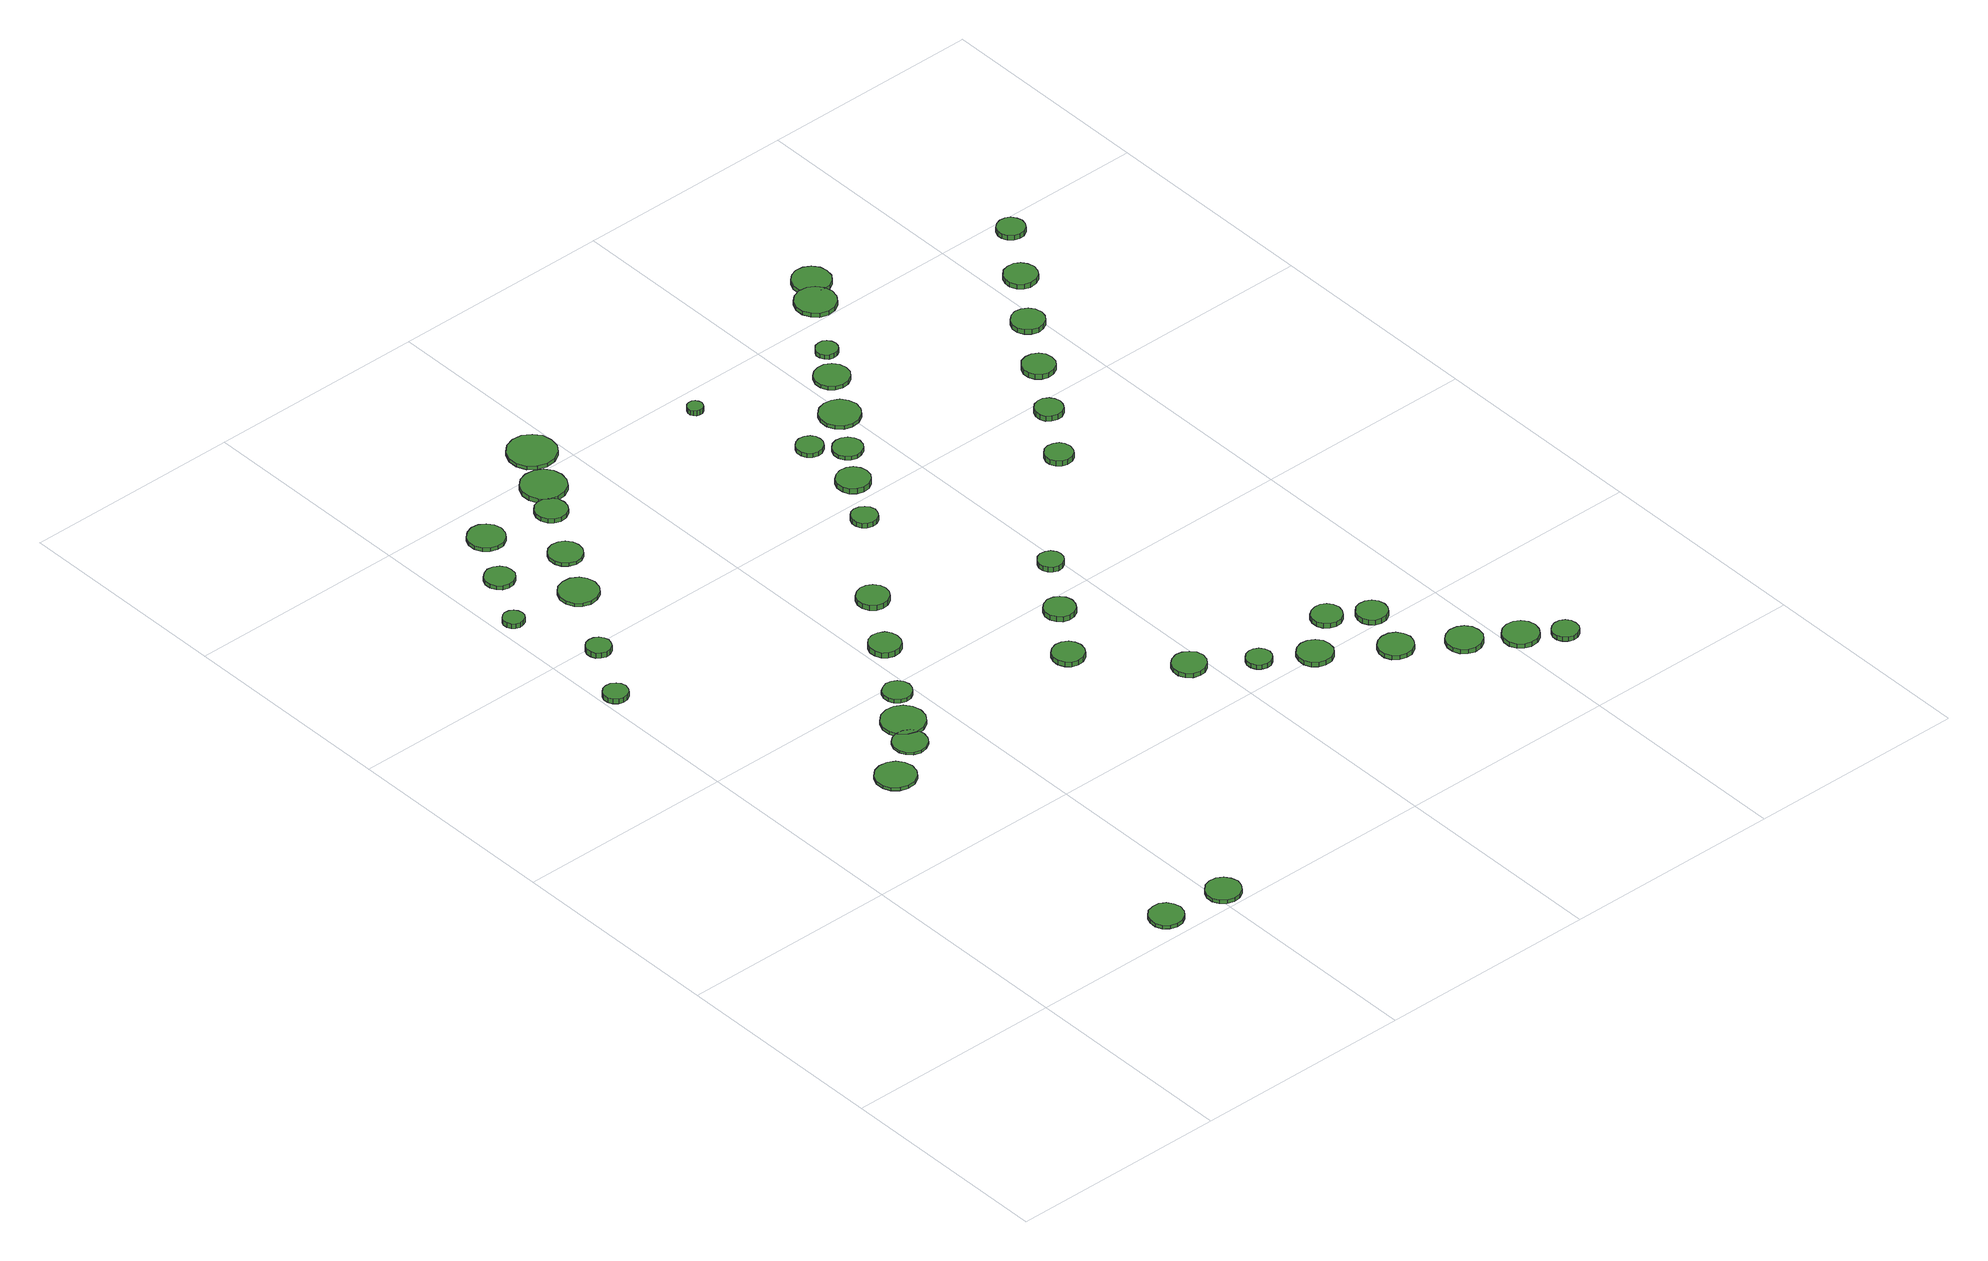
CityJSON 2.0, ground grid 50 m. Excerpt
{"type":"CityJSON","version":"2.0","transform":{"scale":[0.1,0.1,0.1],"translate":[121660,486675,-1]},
"CityObjects":{
"tree1":{"type":"SolitaryVegetationObject","attributes":{"function":"something"},"geometry":[{"type":"MultiSurface","lod":"1","boundaries":[[[0,1,2,3,4,5,6,7,8,9,10,11,12,13,14]],[[15,16,17,18,19,20,21,22,23,24,25,26,27,28,29]],[[0,29,28,1]],[[1,28,27,2]],[[2,27,26,3]],[[3,26,25,4]],[[4,25,24,5]],[[5,24,23,6]],[[6,23,22,7]],[[7,22,21,8]],[[8,21,20,9]],[[9,20,19,10]],[[10,19,18,11]],[[11,18,17,12]],[[12,17,16,13]],[[13,16,15,14]],[[14,15,29,0]]]}]},
"tree2":{"type":"SolitaryVegetationObject","attributes":{"function":"something"},"geometry":[{"type":"MultiSurface","lod":"1","boundaries":[[[30,31,32,33,34,35,36,37,38,39,40,41,42,43,44]],[[45,46,47,48,49,50,51,52,53,54,55,56,57,58,59]],[[30,59,58,31]],[[31,58,57,32]],[[32,57,56,33]],[[33,56,55,34]],[[34,55,54,35]],[[35,54,53,36]],[[36,53,52,37]],[[37,52,51,38]],[[38,51,50,39]],[[39,50,49,40]],[[40,49,48,41]],[[41,48,47,42]],[[42,47,46,43]],[[43,46,45,44]],[[44,45,59,30]]]}]},
"tree3":{"type":"SolitaryVegetationObject","attributes":{"function":"something"},"geometry":[{"type":"MultiSurface","lod":"1","boundaries":[[[60,61,62,63,64,65,66,67,68,69,70,71,72,73,74]],[[75,76,77,78,79,80,81,82,83,84,85,86,87,88,89]],[[60,89,88,61]],[[61,88,87,62]],[[62,87,86,63]],[[63,86,85,64]],[[64,85,84,65]],[[65,84,83,66]],[[66,83,82,67]],[[67,82,81,68]],[[68,81,80,69]],[[69,80,79,70]],[[70,79,78,71]],[[71,78,77,72]],[[72,77,76,73]],[[73,76,75,74]],[[74,75,89,60]]]}]},
"tree4":{"type":"SolitaryVegetationObject","attributes":{"function":"something"},"geometry":[{"type":"MultiSurface","lod":"1","boundaries":[[[90,91,92,93,94,95,96,97,98,99,100,101,102,103,104]],[[105,106,107,108,109,110,111,112,113,114,115,116,117,118,119]],[[90,119,118,91]],[[91,118,117,92]],[[92,117,116,93]],[[93,116,115,94]],[[94,115,114,95]],[[95,114,113,96]],[[96,113,112,97]],[[97,112,111,98]],[[98,111,110,99]],[[99,110,109,100]],[[100,109,108,101]],[[101,108,107,102]],[[102,107,106,103]],[[103,106,105,104]],[[104,105,119,90]]]}]},
"tree5":{"type":"SolitaryVegetationObject","attributes":{"function":"something"},"geometry":[{"type":"MultiSurface","lod":"1","boundaries":[[[120,121,122,123,124,125,126,127,128,129,130,131,132,133,134]],[[135,136,137,138,139,140,141,142,143,144,145,146,147,148,149]],[[120,149,148,121]],[[121,148,147,122]],[[122,147,146,123]],[[123,146,145,124]],[[124,145,144,125]],[[125,144,143,126]],[[126,143,142,127]],[[127,142,141,128]],[[128,141,140,129]],[[129,140,139,130]],[[130,139,138,131]],[[131,138,137,132]],[[132,137,136,133]],[[133,136,135,134]],[[134,135,149,120]]]}]},
"tree6":{"type":"SolitaryVegetationObject","attributes":{"function":"something"},"geometry":[{"type":"MultiSurface","lod":"1","boundaries":[[[150,151,152,153,154,155,156,157,158,159,160,161,162,163,164]],[[165,166,167,168,169,170,171,172,173,174,175,176,177,178,179]],[[150,179,178,151]],[[151,178,177,152]],[[152,177,176,153]],[[153,176,175,154]],[[154,175,174,155]],[[155,174,173,156]],[[156,173,172,157]],[[157,172,171,158]],[[158,171,170,159]],[[159,170,169,160]],[[160,169,168,161]],[[161,168,167,162]],[[162,167,166,163]],[[163,166,165,164]],[[164,165,179,150]]]}]},
"tree7":{"type":"SolitaryVegetationObject","attributes":{"function":"something"},"geometry":[{"type":"MultiSurface","lod":"1","boundaries":[[[180,181,182,183,184,185,186,187,188,189,190,191,192,193,194]],[[195,196,197,198,199,200,201,202,203,204,205,206,207,208,209]],[[180,209,208,181]],[[181,208,207,182]],[[182,207,206,183]],[[183,206,205,184]],[[184,205,204,185]],[[185,204,203,186]],[[186,203,202,187]],[[187,202,201,188]],[[188,201,200,189]],[[189,200,199,190]],[[190,199,198,191]],[[191,198,197,192]],[[192,197,196,193]],[[193,196,195,194]],[[194,195,209,180]]]}]},
"tree8":{"type":"SolitaryVegetationObject","attributes":{"function":"something"},"geometry":[{"type":"MultiSurface","lod":"1","boundaries":[[[210,211,212,213,214,215,216,217,218,219,220,221,222,223,224]],[[225,226,227,228,229,230,231,232,233,234,235,236,237,238,239]],[[210,239,238,211]],[[211,238,237,212]],[[212,237,236,213]],[[213,236,235,214]],[[214,235,234,215]],[[215,234,233,216]],[[216,233,232,217]],[[217,232,231,218]],[[218,231,230,219]],[[219,230,229,220]],[[220,229,228,221]],[[221,228,227,222]],[[222,227,226,223]],[[223,226,225,224]],[[224,225,239,210]]]}]},
"tree9":{"type":"SolitaryVegetationObject","attributes":{"function":"something"},"geometry":[{"type":"MultiSurface","lod":"1","boundaries":[[[240,241,242,243,244,245,246,247,248,249,250,251,252,253,254]],[[255,256,257,258,259,260,261,262,263,264,265,266,267,268,269]],[[240,269,268,241]],[[241,268,267,242]],[[242,267,266,243]],[[243,266,265,244]],[[244,265,264,245]],[[245,264,263,246]],[[246,263,262,247]],[[247,262,261,248]],[[248,261,260,249]],[[249,260,259,250]],[[250,259,258,251]],[[251,258,257,252]],[[252,257,256,253]],[[253,256,255,254]],[[254,255,269,240]]]}]},
"tree10":{"type":"SolitaryVegetationObject","attributes":{"function":"something"},"geometry":[{"type":"MultiSurface","lod":"1","boundaries":[[[270,271,272,273,274,275,276,277,278,279,280,281,282,283,284]],[[285,286,287,288,289,290,291,292,293,294,295,296,297,298,299]],[[270,299,298,271]],[[271,298,297,272]],[[272,297,296,273]],[[273,296,295,274]],[[274,295,294,275]],[[275,294,293,276]],[[276,293,292,277]],[[277,292,291,278]],[[278,291,290,279]],[[279,290,289,280]],[[280,289,288,281]],[[281,288,287,282]],[[282,287,286,283]],[[283,286,285,284]],[[284,285,299,270]]]}]},
"tree11":{"type":"SolitaryVegetationObject","attributes":{"function":"something"},"geometry":[{"type":"MultiSurface","lod":"1","boundaries":[[[300,301,302,303,304,305,306,307,308,309,310,311,312,313,314]],[[315,316,317,318,319,320,321,322,323,324,325,326,327,328,329]],[[300,329,328,301]],[[301,328,327,302]],[[302,327,326,303]],[[303,326,325,304]],[[304,325,324,305]],[[305,324,323,306]],[[306,323,322,307]],[[307,322,321,308]],[[308,321,320,309]],[[309,320,319,310]],[[310,319,318,311]],[[311,318,317,312]],[[312,317,316,313]],[[313,316,315,314]],[[314,315,329,300]]]}]},
"tree12":{"type":"SolitaryVegetationObject","attributes":{"function":"something"},"geometry":[{"type":"MultiSurface","lod":"1","boundaries":[[[330,331,332,333,334,335,336,337,338,339,340,341,342,343,344]],[[345,346,347,348,349,350,351,352,353,354,355,356,357,358,359]],[[330,359,358,331]],[[331,358,357,332]],[[332,357,356,333]],[[333,356,355,334]],[[334,355,354,335]],[[335,354,353,336]],[[336,353,352,337]],[[337,352,351,338]],[[338,351,350,339]],[[339,350,349,340]],[[340,349,348,341]],[[341,348,347,342]],[[342,347,346,343]],[[343,346,345,344]],[[344,345,359,330]]]}]},
"tree13":{"type":"SolitaryVegetationObject","attributes":{"function":"something"},"geometry":[{"type":"MultiSurface","lod":"1","boundaries":[[[360,361,362,363,364,365,366,367,368,369,370,371,372,373,374]],[[375,376,377,378,379,380,381,382,383,384,385,386,387,388,389]],[[360,389,388,361]],[[361,388,387,362]],[[362,387,386,363]],[[363,386,385,364]],[[364,385,384,365]],[[365,384,383,366]],[[366,383,382,367]],[[367,382,381,368]],[[368,381,380,369]],[[369,380,379,370]],[[370,379,378,371]],[[371,378,377,372]],[[372,377,376,373]],[[373,376,375,374]],[[374,375,389,360]]]}]},
"tree14":{"type":"SolitaryVegetationObject","attributes":{"function":"something"},"geometry":[{"type":"MultiSurface","lod":"1","boundaries":[[[390,391,392,393,394,395,396,397,398,399,400,401,402,403,404]],[[405,406,407,408,409,410,411,412,413,414,415,416,417,418,419]],[[390,419,418,391]],[[391,418,417,392]],[[392,417,416,393]],[[393,416,415,394]],[[394,415,414,395]],[[395,414,413,396]],[[396,413,412,397]],[[397,412,411,398]],[[398,411,410,399]],[[399,410,409,400]],[[400,409,408,401]],[[401,408,407,402]],[[402,407,406,403]],[[403,406,405,404]],[[404,405,419,390]]]}]},
"tree15":{"type":"SolitaryVegetationObject","attributes":{"function":"something"},"geometry":[{"type":"MultiSurface","lod":"1","boundaries":[[[420,421,422,423,424,425,426,427,428,429,430,431,432,433,434]],[[435,436,437,438,439,440,441,442,443,444,445,446,447,448,449]],[[420,449,448,421]],[[421,448,447,422]],[[422,447,446,423]],[[423,446,445,424]],[[424,445,444,425]],[[425,444,443,426]],[[426,443,442,427]],[[427,442,441,428]],[[428,441,440,429]],[[429,440,439,430]],[[430,439,438,431]],[[431,438,437,432]],[[432,437,436,433]],[[433,436,435,434]],[[434,435,449,420]]]}]},
"tree16":{"type":"SolitaryVegetationObject","attributes":{"function":"something"},"geometry":[{"type":"MultiSurface","lod":"1","boundaries":[[[450,451,452,453,454,455,456,457,458,459,460,461,462,463,464]],[[465,466,467,468,469,470,471,472,473,474,475,476,477,478,479]],[[450,479,478,451]],[[451,478,477,452]],[[452,477,476,453]],[[453,476,475,454]],[[454,475,474,455]],[[455,474,473,456]],[[456,473,472,457]],[[457,472,471,458]],[[458,471,470,459]],[[459,470,469,460]],[[460,469,468,461]],[[461,468,467,462]],[[462,467,466,463]],[[463,466,465,464]],[[464,465,479,450]]]}]},
"tree17":{"type":"SolitaryVegetationObject","attributes":{"function":"something"},"geometry":[{"type":"MultiSurface","lod":"1","boundaries":[[[480,481,482,483,484,485,486,487,488,489,490,491,492,493,494]],[[495,496,497,498,499,500,501,502,503,504,505,506,507,508,509]],[[480,509,508,481]],[[481,508,507,482]],[[482,507,506,483]],[[483,506,505,484]],[[484,505,504,485]],[[485,504,503,486]],[[486,503,502,487]],[[487,502,501,488]],[[488,501,500,489]],[[489,500,499,490]],[[490,499,498,491]],[[491,498,497,492]],[[492,497,496,493]],[[493,496,495,494]],[[494,495,509,480]]]}]},
"tree18":{"type":"SolitaryVegetationObject","attributes":{"function":"something"},"geometry":[{"type":"MultiSurface","lod":"1","boundaries":[[[510,511,512,513,514,515,516,517,518,519,520,521,522,523,524]],[[525,526,527,528,529,530,531,532,533,534,535,536,537,538,539]],[[510,539,538,511]],[[511,538,537,512]],[[512,537,536,513]],[[513,536,535,514]],[[514,535,534,515]],[[515,534,533,516]],[[516,533,532,517]],[[517,532,531,518]],[[518,531,530,519]],[[519,530,529,520]],[[520,529,528,521]],[[521,528,527,522]],[[522,527,526,523]],[[523,526,525,524]],[[524,525,539,510]]]}]},
"tree19":{"type":"SolitaryVegetationObject","attributes":{"function":"something"},"geometry":[{"type":"MultiSurface","lod":"1","boundaries":[[[540,541,542,543,544,545,546,547,548,549,550,551,552,553,554]],[[555,556,557,558,559,560,561,562,563,564,565,566,567,568,569]],[[540,569,568,541]],[[541,568,567,542]],[[542,567,566,543]],[[543,566,565,544]],[[544,565,564,545]],[[545,564,563,546]],[[546,563,562,547]],[[547,562,561,548]],[[548,561,560,549]],[[549,560,559,550]],[[550,559,558,551]],[[551,558,557,552]],[[552,557,556,553]],[[553,556,555,554]],[[554,555,569,540]]]}]},
"tree20":{"type":"SolitaryVegetationObject","attributes":{"function":"something"},"geometry":[{"type":"MultiSurface","lod":"1","boundaries":[[[570,571,572,573,574,575,576,577,578,579,580,581,582,583,584]],[[585,586,587,588,589,590,591,592,593,594,595,596,597,598,599]],[[570,599,598,571]],[[571,598,597,572]],[[572,597,596,573]],[[573,596,595,574]],[[574,595,594,575]],[[575,594,593,576]],[[576,593,592,577]],[[577,592,591,578]],[[578,591,590,579]],[[579,590,589,580]],[[580,589,588,581]],[[581,588,587,582]],[[582,587,586,583]],[[583,586,585,584]],[[584,585,599,570]]]}]},
"tree21":{"type":"SolitaryVegetationObject","attributes":{"function":"something"},"geometry":[{"type":"MultiSurface","lod":"1","boundaries":[[[600,601,602,603,604,605,606,607,608,609,610,611,612,613,614]],[[615,616,617,618,619,620,621,622,623,624,625,626,627,628,629]],[[600,629,628,601]],[[601,628,627,602]],[[602,627,626,603]],[[603,626,625,604]],[[604,625,624,605]],[[605,624,623,606]],[[606,623,622,607]],[[607,622,621,608]],[[608,621,620,609]],[[609,620,619,610]],[[610,619,618,611]],[[611,618,617,612]],[[612,617,616,613]],[[613,616,615,614]],[[614,615,629,600]]]}]},
"tree22":{"type":"SolitaryVegetationObject","attributes":{"function":"something"},"geometry":[{"type":"MultiSurface","lod":"1","boundaries":[[[630,631,632,633,634,635,636,637,638,639,640,641,642,643,644]],[[645,646,647,648,649,650,651,652,653,654,655,656,657,658,659]],[[630,659,658,631]],[[631,658,657,632]],[[632,657,656,633]],[[633,656,655,634]],[[634,655,654,635]],[[635,654,653,636]],[[636,653,652,637]],[[637,652,651,638]],[[638,651,650,639]],[[639,650,649,640]],[[640,649,648,641]],[[641,648,647,642]],[[642,647,646,643]],[[643,646,645,644]],[[644,645,659,630]]]}]},
"tree23":{"type":"SolitaryVegetationObject","attributes":{"function":"something"},"geometry":[{"type":"MultiSurface","lod":"1","boundaries":[[[660,661,662,663,664,665,666,667,668,669,670,671,672,673,674]],[[675,676,677,678,679,680,681,682,683,684,685,686,687,688,689]],[[660,689,688,661]],[[661,688,687,662]],[[662,687,686,663]],[[663,686,685,664]],[[664,685,684,665]],[[665,684,683,666]],[[666,683,682,667]],[[667,682,681,668]],[[668,681,680,669]],[[669,680,679,670]],[[670,679,678,671]],[[671,678,677,672]],[[672,677,676,673]],[[673,676,675,674]],[[674,675,689,660]]]}]},
"tree24":{"type":"SolitaryVegetationObject","attributes":{"function":"something"},"geometry":[{"type":"MultiSurface","lod":"1","boundaries":[[[690,691,692,693,694,695,696,697,698,699,700,701,702,703,704]],[[705,706,707,708,709,710,711,712,713,714,715,716,717,718,719]],[[690,719,718,691]],[[691,718,717,692]],[[692,717,716,693]],[[693,716,715,694]],[[694,715,714,695]],[[695,714,713,696]],[[696,713,712,697]],[[697,712,711,698]],[[698,711,710,699]],[[699,710,709,700]],[[700,709,708,701]],[[701,708,707,702]],[[702,707,706,703]],[[703,706,705,704]],[[704,705,719,690]]]}]},
"tree25":{"type":"SolitaryVegetationObject","attributes":{"function":"something"},"geometry":[{"type":"MultiSurface","lod":"1","boundaries":[[[720,721,722,723,724,725,726,727,728,729,730,731,732,733,734]],[[735,736,737,738,739,740,741,742,743,744,745,746,747,748,749]],[[720,749,748,721]],[[721,748,747,722]],[[722,747,746,723]],[[723,746,745,724]],[[724,745,744,725]],[[725,744,743,726]],[[726,743,742,727]],[[727,742,741,728]],[[728,741,740,729]],[[729,740,739,730]],[[730,739,738,731]],[[731,738,737,732]],[[732,737,736,733]],[[733,736,735,734]],[[734,735,749,720]]]}]},
"tree26":{"type":"SolitaryVegetationObject","attributes":{"function":"something"},"geometry":[{"type":"MultiSurface","lod":"1","boundaries":[[[750,751,752,753,754,755,756,757,758,759,760,761,762,763,764]],[[765,766,767,768,769,770,771,772,773,774,775,776,777,778,779]],[[750,779,778,751]],[[751,778,777,752]],[[752,777,776,753]],[[753,776,775,754]],[[754,775,774,755]],[[755,774,773,756]],[[756,773,772,757]],[[757,772,771,758]],[[758,771,770,759]],[[759,770,769,760]],[[760,769,768,761]],[[761,768,767,762]],[[762,767,766,763]],[[763,766,765,764]],[[764,765,779,750]]]}]},
"tree27":{"type":"SolitaryVegetationObject","attributes":{"function":"something"},"geometry":[{"type":"MultiSurface","lod":"1","boundaries":[[[780,781,782,783,784,785,786,787,788,789,790,791,792,793,794]],[[795,796,797,798,799,800,801,802,803,804,805,806,807,808,809]],[[780,809,808,781]],[[781,808,807,782]],[[782,807,806,783]],[[783,806,805,784]],[[784,805,804,785]],[[785,804,803,786]],[[786,803,802,787]],[[787,802,801,788]],[[788,801,800,789]],[[789,800,799,790]],[[790,799,798,791]],[[791,798,797,792]],[[792,797,796,793]],[[793,796,795,794]],[[794,795,809,780]]]}]},
"tree28":{"type":"SolitaryVegetationObject","attributes":{"function":"something"},"geometry":[{"type":"MultiSurface","lod":"1","boundaries":[[[810,811,812,813,814,815,816,817,818,819,820,821,822,823,824]],[[825,826,827,828,829,830,831,832,833,834,835,836,837,838,839]],[[810,839,838,811]],[[811,838,837,812]],[[812,837,836,813]],[[813,836,835,814]],[[814,835,834,815]],[[815,834,833,816]],[[816,833,832,817]],[[817,832,831,818]],[[818,831,830,819]],[[819,830,829,820]],[[820,829,828,821]],[[821,828,827,822]],[[822,827,826,823]],[[823,826,825,824]],[[824,825,839,810]]]}]},
"tree29":{"type":"SolitaryVegetationObject","attributes":{"function":"something"},"geometry":[{"type":"MultiSurface","lod":"1","boundaries":[[[840,841,842,843,844,845,846,847,848,849,850,851,852,853,854]],[[855,856,857,858,859,860,861,862,863,864,865,866,867,868,869]],[[840,869,868,841]],[[841,868,867,842]],[[842,867,866,843]],[[843,866,865,844]],[[844,865,864,845]],[[845,864,863,846]],[[846,863,862,847]],[[847,862,861,848]],[[848,861,860,849]],[[849,860,859,850]],[[850,859,858,851]],[[851,858,857,852]],[[852,857,856,853]],[[853,856,855,854]],[[854,855,869,840]]]}]},
"tree30":{"type":"SolitaryVegetationObject","attributes":{"function":"something"},"geometry":[{"type":"MultiSurface","lod":"1","boundaries":[[[870,871,872,873,874,875,876,877,878,879,880,881,882,883,884]],[[885,886,887,888,889,890,891,892,893,894,895,896,897,898,899]],[[870,899,898,871]],[[871,898,897,872]],[[872,897,896,873]],[[873,896,895,874]],[[874,895,894,875]],[[875,894,893,876]],[[876,893,892,877]],[[877,892,891,878]],[[878,891,890,879]],[[879,890,889,880]],[[880,889,888,881]],[[881,888,887,882]],[[882,887,886,883]],[[883,886,885,884]],[[884,885,899,870]]]}]},
"tree31":{"type":"SolitaryVegetationObject","attributes":{"function":"something"},"geometry":[{"type":"MultiSurface","lod":"1","boundaries":[[[900,901,902,903,904,905,906,907,908,909,910,911,912,913,914]],[[915,916,917,918,919,920,921,922,923,924,925,926,927,928,929]],[[900,929,928,901]],[[901,928,927,902]],[[902,927,926,903]],[[903,926,925,904]],[[904,925,924,905]],[[905,924,923,906]],[[906,923,922,907]],[[907,922,921,908]],[[908,921,920,909]],[[909,920,919,910]],[[910,919,918,911]],[[911,918,917,912]],[[912,917,916,913]],[[913,916,915,914]],[[914,915,929,900]]]}]},
"tree32":{"type":"SolitaryVegetationObject","attributes":{"function":"something"},"geometry":[{"type":"MultiSurface","lod":"1","boundaries":[[[930,931,932,933,934,935,936,937,938,939,940,941,942,943,944]],[[945,946,947,948,949,950,951,952,953,954,955,956,957,958,959]],[[930,959,958,931]],[[931,958,957,932]],[[932,957,956,933]],[[933,956,955,934]],[[934,955,954,935]],[[935,954,953,936]],[[936,953,952,937]],[[937,952,951,938]],[[938,951,950,939]],[[939,950,949,940]],[[940,949,948,941]],[[941,948,947,942]],[[942,947,946,943]],[[943,946,945,944]],[[944,945,959,930]]]}]},
"tree33":{"type":"SolitaryVegetationObject","attributes":{"function":"something"},"geometry":[{"type":"MultiSurface","lod":"1","boundaries":[[[960,961,962,963,964,965,966,967,968,969,970,971,972,973,974]],[[975,976,977,978,979,980,981,982,983,984,985,986,987,988,989]],[[960,989,988,961]],[[961,988,987,962]],[[962,987,986,963]],[[963,986,985,964]],[[964,985,984,965]],[[965,984,983,966]],[[966,983,982,967]],[[967,982,981,968]],[[968,981,980,969]],[[969,980,979,970]],[[970,979,978,971]],[[971,978,977,972]],[[972,977,976,973]],[[973,976,975,974]],[[974,975,989,960]]]}]},
"tree34":{"type":"SolitaryVegetationObject","attributes":{"function":"something"},"geometry":[{"type":"MultiSurface","lod":"1","boundaries":[[[990,991,992,993,994,995,996,997,998,999,1000,1001,1002,1003,1004]],[[1005,1006,1007,1008,1009,1010,1011,1012,1013,1014,1015,1016,1017,1018,1019]],[[990,1019,1018,991]],[[991,1018,1017,992]],[[992,1017,1016,993]],[[993,1016,1015,994]],[[994,1015,1014,995]],[[995,1014,1013,996]],[[996,1013,1012,997]],[[997,1012,1011,998]],[[998,1011,1010,999]],[[999,1010,1009,1000]],[[1000,1009,1008,1001]],[[1001,1008,1007,1002]],[[1002,1007,1006,1003]],[[1003,1006,1005,1004]],[[1004,1005,1019,990]]]}]},
"tree35":{"type":"SolitaryVegetationObject","attributes":{"function":"something"},"geometry":[{"type":"MultiSurface","lod":"1","boundaries":[[[1020,1021,1022,1023,1024,1025,1026,1027,1028,1029,1030,1031,1032,1033,1034]],[[1035,1036,1037,1038,1039,1040,1041,1042,1043,1044,1045,1046,1047,1048,1049]],[[1020,1049,1048,1021]],[[1021,1048,1047,1022]],[[1022,1047,1046,1023]],[[1023,1046,1045,1024]],[[1024,1045,1044,1025]],[[1025,1044,1043,1026]],[[1026,1043,1042,1027]],[[1027,1042,1041,1028]],[[1028,1041,1040,1029]],[[1029,1040,1039,1030]],[[1030,1039,1038,1031]],[[1031,1038,1037,1032]],[[1032,1037,1036,1033]],[[1033,1036,1035,1034]],[[1034,1035,1049,1020]]]}]},
"tree36":{"type":"SolitaryVegetationObject","attributes":{"function":"something"},"geometry":[{"type":"MultiSurface","lod":"1","boundaries":[[[1050,1051,1052,1053,1054,1055,1056,1057,1058,1059,1060,1061,1062,1063,1064]],[[1065,1066,1067,1068,1069,1070,1071,1072,1073,1074,1075,1076,1077,1078,1079]],[[1050,1079,1078,1051]],[[1051,1078,1077,1052]],[[1052,1077,1076,1053]],[[1053,1076,1075,1054]],[[1054,1075,1074,1055]],[[1055,1074,1073,1056]],[[1056,1073,1072,1057]],[[1057,1072,1071,1058]],[[1058,1071,1070,1059]],[[1059,1070,1069,1060]],[[1060,1069,1068,1061]],[[1061,1068,1067,1062]],[[1062,1067,1066,1063]],[[1063,1066,1065,1064]],[[1064,1065,1079,1050]]]}]},
"tree37":{"type":"SolitaryVegetationObject","attributes":{"function":"something"},"geometry":[{"type":"MultiSurface","lod":"1","boundaries":[[[1080,1081,1082,1083,1084,1085,1086,1087,1088,1089,1090,1091,1092,1093,1094]],[[1095,1096,1097,1098,1099,1100,1101,1102,1103,1104,1105,1106,1107,1108,1109]],[[1080,1109,1108,1081]],[[1081,1108,1107,1082]],[[1082,1107,1106,1083]],[[1083,1106,1105,1084]],[[1084,1105,1104,1085]],[[1085,1104,1103,1086]],[[1086,1103,1102,1087]],[[1087,1102,1101,1088]],[[1088,1101,1100,1089]],[[1089,1100,1099,1090]],[[1090,1099,1098,1091]],[[1091,1098,1097,1092]],[[1092,1097,1096,1093]],[[1093,1096,1095,1094]],[[1094,1095,1109,1080]]]}]},
"tree38":{"type":"SolitaryVegetationObject","attributes":{"function":"something"},"geometry":[{"type":"MultiSurface","lod":"1","boundaries":[[[1110,1111,1112,1113,1114,1115,1116,1117,1118,1119,1120,1121,1122,1123,1124]],[[1125,1126,1127,1128,1129,1130,1131,1132,1133,1134,1135,1136,1137,1138,1139]],[[1110,1139,1138,1111]],[[1111,1138,1137,1112]],[[1112,1137,1136,1113]],[[1113,1136,1135,1114]],[[1114,1135,1134,1115]],[[1115,1134,1133,1116]],[[1116,1133,1132,1117]],[[1117,1132,1131,1118]],[[1118,1131,1130,1119]],[[1119,1130,1129,1120]],[[1120,1129,1128,1121]],[[1121,1128,1127,1122]],[[1122,1127,1126,1123]],[[1123,1126,1125,1124]],[[1124,1125,1139,1110]]]}]},
"tree39":{"type":"SolitaryVegetationObject","attributes":{"function":"something"},"geometry":[{"type":"MultiSurface","lod":"1","boundaries":[[[1140,1141,1142,1143,1144,1145,1146,1147,1148,1149,1150,1151,1152,1153,1154]],[[1155,1156,1157,1158,1159,1160,1161,1162,1163,1164,1165,1166,1167,1168,1169]],[[1140,1169,1168,1141]],[[1141,1168,1167,1142]],[[1142,1167,1166,1143]],[[1143,1166,1165,1144]],[[1144,1165,1164,1145]],[[1145,1164,1163,1146]],[[1146,1163,1162,1147]],[[1147,1162,1161,1148]],[[1148,1161,1160,1149]],[[1149,1160,1159,1150]],[[1150,1159,1158,1151]],[[1151,1158,1157,1152]],[[1152,1157,1156,1153]],[[1153,1156,1155,1154]],[[1154,1155,1169,1140]]]}]},
"tree40":{"type":"SolitaryVegetationObject","attributes":{"function":"something"},"geometry":[{"type":"MultiSurface","lod":"1","boundaries":[[[1170,1171,1172,1173,1174,1175,1176,1177,1178,1179,1180,1181,1182,1183,1184]],[[1185,1186,1187,1188,1189,1190,1191,1192,1193,1194,1195,1196,1197,1198,1199]],[[1170,1199,1198,1171]],[[1171,1198,1197,1172]],[[1172,1197,1196,1173]],[[1173,1196,1195,1174]],[[1174,1195,1194,1175]],[[1175,1194,1193,1176]],[[1176,1193,1192,1177]],[[1177,1192,1191,1178]],[[1178,1191,1190,1179]],[[1179,1190,1189,1180]],[[1180,1189,1188,1181]],[[1181,1188,1187,1182]],[[1182,1187,1186,1183]],[[1183,1186,1185,1184]],[[1184,1185,1199,1170]]]}]},
"tree41":{"type":"SolitaryVegetationObject","attributes":{"function":"something"},"geometry":[{"type":"MultiSurface","lod":"1","boundaries":[[[1200,1201,1202,1203,1204,1205,1206,1207,1208,1209,1210,1211,1212,1213,1214]],[[1215,1216,1217,1218,1219,1220,1221,1222,1223,1224,1225,1226,1227,1228,1229]],[[1200,1229,1228,1201]],[[1201,1228,1227,1202]],[[1202,1227,1226,1203]],[[1203,1226,1225,1204]],[[1204,1225,1224,1205]],[[1205,1224,1223,1206]],[[1206,1223,1222,1207]],[[1207,1222,1221,1208]],[[1208,1221,1220,1209]],[[1209,1220,1219,1210]],[[1210,1219,1218,1211]],[[1211,1218,1217,1212]],[[1212,1217,1216,1213]],[[1213,1216,1215,1214]],[[1214,1215,1229,1200]]]}]},
"tree42":{"type":"SolitaryVegetationObject","attributes":{"function":"something"},"geometry":[{"type":"MultiSurface","lod":"1","boundaries":[[[1230,1231,1232,1233,1234,1235,1236,1237,1238,1239,1240,1241,1242,1243,1244]],[[1245,1246,1247,1248,1249,1250,1251,1252,1253,1254,1255,1256,1257,1258,1259]],[[1230,1259,1258,1231]],[[1231,1258,1257,1232]],[[1232,1257,1256,1233]],[[1233,1256,1255,1234]],[[1234,1255,1254,1235]],[[1235,1254,1253,1236]],[[1236,1253,1252,1237]],[[1237,1252,1251,1238]],[[1238,1251,1250,1239]],[[1239,1250,1249,1240]],[[1240,1249,1248,1241]],[[1241,1248,1247,1242]],[[1242,1247,1246,1243]],[[1243,1246,1245,1244]],[[1244,1245,1259,1230]]]}]},
"tree43":{"type":"SolitaryVegetationObject","attributes":{"function":"something"},"geometry":[{"type":"MultiSurface","lod":"1","boundaries":[[[1260,1261,1262,1263,1264,1265,1266,1267,1268,1269,1270,1271,1272,1273,1274]],[[1275,1276,1277,1278,1279,1280,1281,1282,1283,1284,1285,1286,1287,1288,1289]],[[1260,1289,1288,1261]],[[1261,1288,1287,1262]],[[1262,1287,1286,1263]],[[1263,1286,1285,1264]],[[1264,1285,1284,1265]],[[1265,1284,1283,1266]],[[1266,1283,1282,1267]],[[1267,1282,1281,1268]],[[1268,1281,1280,1269]],[[1269,1280,1279,1270]],[[1270,1279,1278,1271]],[[1271,1278,1277,1272]],[[1272,1277,1276,1273]],[[1273,1276,1275,1274]],[[1274,1275,1289,1260]]]}]},
"tree44":{"type":"SolitaryVegetationObject","attributes":{"function":"something"},"geometry":[{"type":"MultiSurface","lod":"1","boundaries":[[[1290,1291,1292,1293,1294,1295,1296,1297,1298,1299,1300,1301,1302,1303,1304]],[[1305,1306,1307,1308,1309,1310,1311,1312,1313,1314,1315,1316,1317,1318,1319]],[[1290,1319,1318,1291]],[[1291,1318,1317,1292]],[[1292,1317,1316,1293]],[[1293,1316,1315,1294]],[[1294,1315,1314,1295]],[[1295,1314,1313,1296]],[[1296,1313,1312,1297]],[[1297,1312,1311,1298]],[[1298,1311,1310,1299]],[[1299,1310,1309,1300]],[[1300,1309,1308,1301]],[[1301,1308,1307,1302]],[[1302,1307,1306,1303]],[[1303,1306,1305,1304]],[[1304,1305,1319,1290]]]}]},
"tree45":{"type":"SolitaryVegetationObject","attributes":{"function":"something"},"geometry":[{"type":"MultiSurface","lod":"1","boundaries":[[[1320,1321,1322,1323,1324,1325,1326,1327,1328,1329,1330,1331,1332,1333,1334]],[[1335,1336,1337,1338,1339,1340,1341,1342,1343,1344,1345,1346,1347,1348,1349]],[[1320,1349,1348,1321]],[[1321,1348,1347,1322]],[[1322,1347,1346,1323]],[[1323,1346,1345,1324]],[[1324,1345,1344,1325]],[[1325,1344,1343,1326]],[[1326,1343,1342,1327]],[[1327,1342,1341,1328]],[[1328,1341,1340,1329]],[[1329,1340,1339,1330]],[[1330,1339,1338,1331]],[[1331,1338,1337,1332]],[[1332,1337,1336,1333]],[[1333,1336,1335,1334]],[[1334,1335,1349,1320]]]}]},
"tree46":{"type":"SolitaryVegetationObject","attributes":{"function":"something"},"geometry":[{"type":"MultiSurface","lod":"1","boundaries":[[[1350,1351,1352,1353,1354,1355,1356,1357,1358,1359,1360,1361,1362,1363,1364]],[[1365,1366,1367,1368,1369,1370,1371,1372,1373,1374,1375,1376,1377,1378,1379]],[[1350,1379,1378,1351]],[[1351,1378,1377,1352]],[[1352,1377,1376,1353]],[[1353,1376,1375,1354]],[[1354,1375,1374,1355]],[[1355,1374,1373,1356]],[[1356,1373,1372,1357]],[[1357,1372,1371,1358]],[[1358,1371,1370,1359]],[[1359,1370,1369,1360]],[[1360,1369,1368,1361]],[[1361,1368,1367,1362]],[[1362,1367,1366,1363]],[[1363,1366,1365,1364]],[[1364,1365,1379,1350]]]}]}
},
"vertices":[
[417,59,17],[413,74,17],[404,87,17],[391,95,17],[375,96,17],[360,92,17],[348,81,17],[342,67,17],[342,51,17],[348,36,17],[360,26,17],[375,21,17],[391,23,17],[404,31,17],[413,43,17],[413,43,8],[404,31,8],[391,23,8],[375,21,8],[360,26,8],[348,36,8],[342,51,8],[342,67,8],[348,81,8],[360,92,8],[375,96,8],[391,95,8],[404,87,8],[413,74,8],[417,59,8],
[59,1344,23],[56,1355,23],[50,1364,23],[40,1370,23],[28,1371,23],[18,1368,23],[9,1360,23],[4,1350,23],[4,1338,23],[9,1328,23],[18,1320,23],[28,1317,23],[40,1318,23],[50,1324,23],[56,1333,23],[56,1333,11],[50,1324,11],[40,1318,11],[28,1317,11],[18,1320,11],[9,1328,11],[4,1338,11],[4,1350,11],[9,1360,11],[18,1368,11],[28,1371,11],[40,1370,11],[50,1364,11],[56,1355,11],[59,1344,11],
[321,767,17],[317,785,17],[306,800,17],[290,809,17],[271,811,17],[254,806,17],[240,793,17],[233,776,17],[233,758,17],[240,741,17],[254,729,17],[271,723,17],[290,725,17],[306,734,17],[317,749,17],[317,749,9],[306,734,9],[290,725,9],[271,723,9],[254,729,9],[240,741,9],[233,758,9],[233,776,9],[240,793,9],[254,806,9],[271,811,9],[290,809,9],[306,800,9],[317,785,9],[321,767,9],
[560,44,17],[556,60,17],[547,73,17],[533,81,17],[517,83,17],[502,78,17],[490,67,17],[483,52,17],[483,36,17],[490,22,17],[502,11,17],[517,6,17],[533,8,17],[547,16,17],[556,29,17],[556,29,8],[547,16,8],[533,8,8],[517,6,8],[502,11,8],[490,22,8],[483,36,8],[483,52,8],[490,67,8],[502,78,8],[517,83,8],[533,81,8],[547,73,8],[556,60,8],[560,44,8],
[66,1668,19],[64,1677,19],[58,1685,19],[50,1690,19],[40,1691,19],[31,1688,19],[24,1681,19],[20,1673,19],[20,1663,19],[24,1654,19],[31,1648,19],[40,1645,19],[50,1646,19],[58,1650,19],[64,1658,19],[64,1658,7],[58,1650,7],[50,1646,7],[40,1645,7],[31,1648,7],[24,1654,7],[20,1663,7],[20,1673,7],[24,1681,7],[31,1688,7],[40,1691,7],[50,1690,7],[58,1685,7],[64,1677,7],[66,1668,7],
[132,1478,25],[129,1489,25],[123,1498,25],[113,1504,25],[102,1505,25],[91,1502,25],[82,1494,25],[78,1484,25],[78,1473,25],[82,1462,25],[91,1455,25],[102,1451,25],[113,1452,25],[123,1458,25],[129,1467,25],[129,1467,12],[123,1458,12],[113,1452,12],[102,1451,12],[91,1455,12],[82,1462,12],[78,1473,12],[78,1484,12],[82,1494,12],[91,1502,12],[102,1505,12],[113,1504,12],[123,1498,12],[129,1489,12],[132,1478,12],
[411,832,15],[408,848,15],[399,860,15],[385,868,15],[369,870,15],[354,865,15],[342,855,15],[336,840,15],[336,824,15],[342,810,15],[354,799,15],[369,794,15],[385,796,15],[399,804,15],[408,817,15],[408,817,9],[399,804,9],[385,796,9],[369,794,9],[354,799,9],[342,810,9],[336,824,9],[336,840,9],[342,855,9],[354,865,9],[369,870,9],[385,868,9],[399,860,9],[408,848,9],[411,832,9],
[146,1790,17],[144,1803,17],[135,1814,17],[124,1821,17],[110,1823,17],[97,1818,17],[87,1809,17],[81,1797,17],[81,1783,17],[87,1770,17],[97,1761,17],[110,1757,17],[124,1758,17],[135,1765,17],[144,1776,17],[144,1776,7],[135,1765,7],[124,1758,7],[110,1757,7],[97,1761,7],[87,1770,7],[81,1783,7],[81,1797,7],[87,1809,7],[97,1818,7],[110,1823,7],[124,1821,7],[135,1814,7],[144,1803,7],[146,1790,7],
[457,893,16],[453,913,16],[441,929,16],[424,939,16],[404,941,16],[385,935,16],[370,921,16],[362,903,16],[362,883,16],[370,865,16],[385,852,16],[404,845,16],[424,847,16],[441,857,16],[453,874,16],[453,874,8],[441,857,8],[424,847,8],[404,845,8],[385,852,8],[370,865,8],[362,883,8],[362,903,8],[370,921,8],[385,935,8],[404,941,8],[424,939,8],[441,929,8],[453,913,8],[457,893,8],
[246,1649,16],[242,1667,16],[232,1681,16],[216,1691,16],[198,1692,16],[180,1687,16],[167,1675,16],[159,1658,16],[159,1640,16],[167,1623,16],[180,1611,16],[198,1605,16],[216,1607,16],[232,1616,16],[242,1631,16],[242,1631,8],[232,1616,8],[216,1607,8],[198,1605,8],[180,1611,8],[167,1623,8],[159,1640,8],[159,1658,8],[167,1675,8],[180,1687,8],[198,1692,8],[216,1691,8],[232,1681,8],[242,1667,8],[246,1649,8],
[223,1907,16],[219,1924,16],[209,1937,16],[195,1946,16],[178,1948,16],[162,1942,16],[149,1931,16],[142,1916,16],[142,1899,16],[149,1883,16],[162,1872,16],[178,1867,16],[195,1868,16],[209,1877,16],[219,1891,16],[219,1891,7],[209,1877,7],[195,1868,7],[178,1867,7],[162,1872,7],[149,1883,7],[142,1899,7],[142,1916,7],[149,1931,7],[162,1942,7],[178,1948,7],[195,1946,7],[209,1937,7],[219,1924,7],[223,1907,7],
[496,973,17],[493,986,17],[485,997,17],[474,1003,17],[461,1005,17],[448,1000,17],[438,992,17],[433,979,17],[433,966,17],[438,954,17],[448,945,17],[461,941,17],[474,942,17],[485,949,17],[493,960,17],[493,960,8],[485,949,8],[474,942,8],[461,941,8],[448,945,8],[438,954,8],[433,966,8],[433,979,8],[438,992,8],[448,1000,8],[461,1005,8],[474,1003,8],[485,997,8],[493,986,8],[496,973,8],
[304,1762,15],[301,1777,15],[292,1790,15],[279,1797,15],[263,1799,15],[248,1794,15],[237,1784,15],[231,1770,15],[231,1754,15],[237,1740,15],[248,1730,15],[263,1725,15],[279,1726,15],[292,1734,15],[301,1747,15],[301,1747,7],[292,1734,7],[279,1726,7],[263,1725,7],[248,1730,7],[237,1740,7],[231,1754,7],[231,1770,7],[237,1784,7],[248,1794,7],[263,1799,7],[279,1797,7],[292,1790,7],[301,1777,7],[304,1762,7],
[581,1104,21],[578,1118,21],[570,1130,21],[557,1137,21],[542,1139,21],[528,1134,21],[518,1124,21],[512,1111,21],[512,1096,21],[518,1083,21],[528,1073,21],[542,1069,21],[557,1070,21],[570,1077,21],[578,1089,21],[578,1089,8],[570,1077,8],[557,1070,8],[542,1069,8],[528,1073,8],[518,1083,8],[512,1096,8],[512,1111,8],[518,1124,8],[528,1134,8],[542,1139,8],[557,1137,8],[570,1130,8],[578,1118,8],[581,1104,8],
[375,1887,16],[372,1902,16],[364,1913,16],[351,1921,16],[336,1922,16],[322,1918,16],[312,1908,16],[306,1894,16],[306,1880,16],[312,1866,16],[322,1857,16],[336,1852,16],[351,1854,16],[364,1861,16],[372,1873,16],[372,1873,6],[364,1861,6],[351,1854,6],[336,1852,6],[322,1857,6],[312,1866,6],[306,1880,6],[306,1894,6],[312,1908,6],[322,1918,6],[336,1922,6],[351,1921,6],[364,1913,6],[372,1902,6],[375,1887,6],
[431,1957,17],[427,1977,17],[415,1994,17],[397,2004,17],[376,2006,17],[357,2000,17],[341,1986,17],[333,1967,17],[333,1947,17],[341,1928,17],[357,1914,17],[376,1908,17],[397,1910,17],[415,1920,17],[427,1937,17],[427,1937,6],[415,1920,6],[397,1910,6],[376,1908,6],[357,1914,6],[341,1928,6],[333,1947,6],[333,1967,6],[341,1986,6],[357,2000,6],[376,2006,6],[397,2004,6],[415,1994,6],[427,1977,6],[431,1957,6],
[662,1230,28],[659,1244,28],[650,1256,28],[637,1263,28],[623,1265,28],[609,1260,28],[598,1251,28],[592,1237,28],[592,1223,28],[598,1209,28],[609,1199,28],[623,1195,28],[637,1196,28],[650,1204,28],[659,1216,28],[659,1216,15],[650,1204,15],[637,1196,15],[623,1195,15],[609,1199,15],[598,1209,15],[592,1223,15],[592,1237,15],[598,1251,15],[609,1260,15],[623,1265,15],[637,1263,15],[650,1256,15],[659,1244,15],[662,1230,15],
[840,836,19],[837,850,19],[829,862,19],[816,869,19],[801,871,19],[787,866,19],[777,857,19],[771,843,19],[771,829,19],[777,815,19],[787,805,19],[801,801,19],[816,802,19],[829,810,19],[837,822,19],[837,822,7],[829,810,7],[816,802,7],[801,801,7],[787,805,7],[777,815,7],[771,829,7],[771,843,7],[777,857,7],[787,866,7],[801,871,7],[816,869,7],[829,862,7],[837,850,7],[840,836,7],
[493,2058,15],[489,2080,15],[476,2097,15],[457,2109,15],[434,2111,15],[413,2104,15],[397,2089,15],[388,2069,15],[388,2047,15],[397,2026,15],[413,2012,15],[434,2005,15],[457,2007,15],[476,2018,15],[489,2036,15],[489,2036,6],[476,2018,6],[457,2007,6],[434,2005,6],[413,2012,6],[397,2026,6],[388,2047,6],[388,2069,6],[397,2089,6],[413,2104,6],[434,2111,6],[457,2109,6],[476,2097,6],[489,2080,6],[493,2058,6],
[1002,647,19],[999,662,19],[989,674,19],[976,682,19],[961,684,19],[946,679,19],[934,669,19],[928,655,19],[928,639,19],[934,625,19],[946,614,19],[961,610,19],[976,611,19],[989,619,19],[999,632,19],[999,632,8],[989,619,8],[976,611,8],[961,610,8],[946,614,8],[934,625,8],[928,639,8],[928,655,8],[934,669,8],[946,679,8],[961,684,8],[976,682,8],[989,674,8],[999,662,8],[1002,647,8],
[924,958,20],[921,972,20],[913,983,20],[901,990,20],[887,992,20],[873,987,20],[863,978,20],[857,965,20],[857,951,20],[863,938,20],[873,928,20],[887,924,20],[901,925,20],[913,932,20],[921,944,20],[921,944,7],[913,932,7],[901,925,7],[887,924,7],[873,928,7],[863,938,7],[857,951,7],[857,965,7],[863,978,7],[873,987,7],[887,992,7],[901,990,7],[913,983,7],[921,972,7],[924,958,7],
[817,1437,30],[814,1449,30],[807,1458,30],[797,1464,30],[785,1466,30],[773,1462,30],[765,1454,30],[760,1443,30],[760,1431,30],[765,1420,30],[773,1412,30],[785,1408,30],[797,1409,30],[807,1415,30],[814,1425,30],[814,1425,18],[807,1415,18],[797,1409,18],[785,1408,18],[773,1412,18],[765,1420,18],[760,1431,18],[760,1443,18],[765,1454,18],[773,1462,18],[785,1466,18],[797,1464,18],[807,1458,18],[814,1449,18],[817,1437,18],
[1111,567,19],[1108,578,19],[1101,588,19],[1091,594,19],[1080,595,19],[1068,591,19],[1060,583,19],[1055,573,19],[1055,561,19],[1060,550,19],[1068,543,19],[1080,539,19],[1091,540,19],[1101,546,19],[1108,556,19],[1108,556,8],[1101,546,8],[1091,540,8],[1080,539,8],[1068,543,8],[1060,550,8],[1055,561,8],[1055,573,8],[1060,583,8],[1068,591,8],[1080,595,8],[1091,594,8],[1101,588,8],[1108,578,8],[1111,567,8],
[1006,1084,23],[1004,1095,23],[997,1105,23],[987,1110,23],[975,1112,23],[964,1108,23],[956,1100,23],[951,1090,23],[951,1078,23],[956,1068,23],[964,1060,23],[975,1056,23],[987,1057,23],[997,1063,23],[1004,1073,23],[1004,1073,11],[997,1063,11],[987,1057,11],[975,1056,11],[964,1060,11],[956,1068,11],[951,1078,11],[951,1090,11],[956,1100,11],[964,1108,11],[975,1112,11],[987,1110,11],[997,1105,11],[1004,1095,11],[1006,1084,11],
[897,1552,21],[894,1567,21],[885,1580,21],[872,1587,21],[856,1589,21],[842,1584,21],[830,1574,21],[824,1560,21],[824,1544,21],[830,1530,21],[842,1520,21],[856,1515,21],[872,1517,21],[885,1525,21],[894,1537,21],[894,1537,8],[885,1525,8],[872,1517,8],[856,1515,8],[842,1520,8],[830,1530,8],[824,1544,8],[824,1560,8],[830,1574,8],[842,1584,8],[856,1589,8],[872,1587,8],[885,1580,8],[894,1567,8],[897,1552,8],
[1218,505,19],[1215,521,19],[1205,534,19],[1191,542,19],[1175,544,19],[1160,539,19],[1148,528,19],[1142,513,19],[1142,497,19],[1148,482,19],[1160,472,19],[1175,467,19],[1191,468,19],[1205,476,19],[1215,489,19],[1215,489,8],[1205,476,8],[1191,468,8],[1175,467,8],[1160,472,8],[1148,482,8],[1142,497,8],[1142,513,8],[1148,528,8],[1160,539,8],[1175,544,8],[1191,542,8],[1205,534,8],[1215,521,8],[1218,505,8],
[797,1942,21],[795,1949,21],[791,1955,21],[785,1959,21],[777,1959,21],[770,1957,21],[765,1952,21],[762,1946,21],[762,1938,21],[765,1932,21],[770,1927,21],[777,1925,21],[785,1925,21],[791,1929,21],[795,1935,21],[795,1935,9],[791,1929,9],[785,1925,9],[777,1925,9],[770,1927,9],[765,1932,9],[762,1938,9],[762,1946,9],[765,1952,9],[770,1957,9],[777,1959,9],[785,1959,9],[791,1955,9],[795,1949,9],[797,1942,9],
[899,1696,18],[897,1707,18],[890,1717,18],[879,1723,18],[867,1725,18],[855,1721,18],[846,1713,18],[841,1702,18],[841,1689,18],[846,1678,18],[855,1670,18],[867,1666,18],[879,1668,18],[890,1674,18],[897,1684,18],[897,1684,7],[890,1674,7],[879,1668,7],[867,1666,7],[855,1670,7],[846,1678,7],[841,1689,7],[841,1702,7],[846,1713,7],[855,1721,7],[867,1725,7],[879,1723,7],[890,1717,7],[897,1707,7],[899,1696,7],
[957,1641,16],[954,1654,16],[946,1665,16],[934,1672,16],[921,1673,16],[908,1669,16],[898,1660,16],[892,1647,16],[892,1634,16],[898,1621,16],[908,1612,16],[921,1608,16],[934,1610,16],[946,1616,16],[954,1627,16],[954,1627,7],[946,1616,7],[934,1610,7],[921,1608,7],[908,1612,7],[898,1621,7],[892,1634,7],[892,1647,7],[898,1660,7],[908,1669,7],[921,1673,7],[934,1672,7],[946,1665,7],[954,1654,7],[957,1641,7],
[1356,414,19],[1352,430,19],[1343,443,19],[1329,451,19],[1313,452,19],[1298,447,19],[1286,437,19],[1279,422,19],[1279,406,19],[1286,391,19],[1298,381,19],[1313,376,19],[1329,377,19],[1343,385,19],[1352,398,19],[1352,398,8],[1343,385,8],[1329,377,8],[1313,376,8],[1298,381,8],[1286,391,8],[1279,406,8],[1279,422,8],[1286,437,8],[1298,447,8],[1313,452,8],[1329,451,8],[1343,443,8],[1352,430,8],[1356,414,8],
[1311,580,21],[1308,594,21],[1300,605,21],[1288,612,21],[1274,613,21],[1261,609,21],[1250,600,21],[1245,587,21],[1245,573,21],[1250,560,21],[1261,551,21],[1274,547,21],[1288,548,21],[1300,555,21],[1308,567,21],[1308,567,9],[1300,555,9],[1288,548,9],[1274,547,9],[1261,551,9],[1250,560,9],[1245,573,9],[1245,587,9],[1250,600,9],[1261,609,9],[1274,613,9],[1288,612,9],[1300,605,9],[1308,594,9],[1311,580,9],
[1033,1737,15],[1029,1755,15],[1018,1770,15],[1002,1779,15],[984,1781,15],[966,1776,15],[952,1763,15],[945,1746,15],[945,1728,15],[952,1711,15],[966,1698,15],[984,1693,15],[1002,1695,15],[1018,1704,15],[1029,1719,15],[1029,1719,6],[1018,1704,6],[1002,1695,6],[984,1693,6],[966,1698,6],[952,1711,6],[945,1728,6],[945,1746,6],[952,1763,6],[966,1776,6],[984,1781,6],[1002,1779,6],[1018,1770,6],[1029,1755,6],[1033,1737,6],
[1388,528,20],[1385,542,20],[1377,554,20],[1364,561,20],[1350,562,20],[1337,558,20],[1327,548,20],[1321,535,20],[1321,521,20],[1327,509,20],[1337,499,20],[1350,495,20],[1364,496,20],[1377,503,20],[1385,515,20],[1385,515,8],[1377,503,8],[1364,496,8],[1350,495,8],[1337,499,8],[1327,509,8],[1321,521,8],[1321,535,8],[1327,548,8],[1337,558,8],[1350,562,8],[1364,561,8],[1377,554,8],[1385,542,8],[1388,528,8],
[1474,338,19],[1471,354,19],[1461,367,19],[1447,375,19],[1430,377,19],[1415,372,19],[1402,361,19],[1396,346,19],[1396,329,19],[1402,314,19],[1415,303,19],[1430,298,19],[1447,300,19],[1461,308,19],[1471,321,19],[1471,321,8],[1461,308,8],[1447,300,8],[1430,298,8],[1415,303,8],[1402,314,8],[1396,329,8],[1396,346,8],[1402,361,8],[1415,372,8],[1430,377,8],[1447,375,8],[1461,367,8],[1471,354,8],[1474,338,8],
[1097,1840,15],[1094,1856,15],[1084,1869,15],[1070,1877,15],[1054,1878,15],[1039,1873,15],[1027,1863,15],[1021,1848,15],[1021,1832,15],[1027,1817,15],[1039,1807,15],[1054,1802,15],[1070,1803,15],[1084,1811,15],[1094,1824,15],[1094,1824,6],[1084,1811,6],[1070,1803,6],[1054,1802,6],[1039,1807,6],[1027,1817,6],[1021,1832,6],[1021,1848,6],[1027,1863,6],[1039,1873,6],[1054,1878,6],[1070,1877,6],[1084,1869,6],[1094,1856,6],[1097,1840,6],
[1571,275,19],[1567,291,19],[1558,304,19],[1544,312,19],[1527,314,19],[1512,309,19],[1500,298,19],[1493,283,19],[1493,266,19],[1500,252,19],[1512,241,19],[1527,236,19],[1544,237,19],[1558,245,19],[1567,259,19],[1567,259,8],[1558,245,8],[1544,237,8],[1527,236,8],[1512,241,8],[1500,252,8],[1493,266,8],[1493,283,8],[1500,298,8],[1512,309,8],[1527,314,8],[1544,312,8],[1558,304,8],[1567,291,8],[1571,275,8],
[1256,1336,24],[1253,1349,24],[1246,1359,24],[1235,1365,24],[1222,1367,24],[1210,1363,24],[1200,1354,24],[1195,1342,24],[1195,1330,24],[1200,1318,24],[1210,1309,24],[1222,1305,24],[1235,1307,24],[1246,1313,24],[1253,1323,24],[1253,1323,11],[1246,1313,11],[1235,1307,11],[1222,1305,11],[1210,1309,11],[1200,1318,11],[1195,1330,11],[1195,1342,11],[1200,1354,11],[1210,1363,11],[1222,1367,11],[1235,1365,11],[1246,1359,11],[1253,1349,11],[1256,1336,11],
[1636,224,19],[1634,236,19],[1627,246,19],[1616,252,19],[1604,253,19],[1593,249,19],[1584,241,19],[1579,230,19],[1579,218,19],[1584,207,19],[1593,199,19],[1604,195,19],[1616,196,19],[1627,202,19],[1634,212,19],[1634,212,8],[1627,202,8],[1616,196,8],[1604,195,8],[1593,199,8],[1584,207,8],[1579,218,8],[1579,230,8],[1584,241,8],[1593,249,8],[1604,253,8],[1616,252,8],[1627,246,8],[1634,236,8],[1636,224,8],
[1133,1912,17],[1131,1922,17],[1125,1930,17],[1117,1935,17],[1107,1936,17],[1097,1933,17],[1090,1926,17],[1085,1917,17],[1085,1907,17],[1090,1898,17],[1097,1891,17],[1107,1888,17],[1117,1889,17],[1125,1894,17],[1131,1902,17],[1131,1902,6],[1125,1894,6],[1117,1889,6],[1107,1888,6],[1097,1891,6],[1090,1898,6],[1085,1907,6],[1085,1917,6],[1090,1926,6],[1097,1933,6],[1107,1936,6],[1117,1935,6],[1125,1930,6],[1131,1922,6],[1133,1912,6],
[1342,1463,21],[1339,1476,21],[1332,1486,21],[1321,1493,21],[1308,1494,21],[1296,1490,21],[1286,1481,21],[1281,1470,21],[1281,1457,21],[1286,1445,21],[1296,1437,21],[1308,1433,21],[1321,1434,21],[1332,1440,21],[1339,1451,21],[1339,1451,8],[1332,1440,8],[1321,1434,8],[1308,1433,8],[1296,1437,8],[1286,1445,8],[1281,1457,8],[1281,1470,8],[1286,1481,8],[1296,1490,8],[1308,1494,8],[1321,1493,8],[1332,1486,8],[1339,1476,8],[1342,1463,8],
[1243,2046,16],[1239,2064,16],[1228,2080,16],[1212,2089,16],[1193,2091,16],[1175,2085,16],[1162,2073,16],[1154,2055,16],[1154,2037,16],[1162,2020,16],[1175,2007,16],[1193,2001,16],[1212,2003,16],[1228,2013,16],[1239,2028,16],[1239,2028,6],[1228,2013,6],[1212,2003,6],[1193,2001,6],[1175,2007,6],[1162,2020,6],[1154,2037,6],[1154,2055,6],[1162,2073,6],[1175,2085,6],[1193,2091,6],[1212,2089,6],[1228,2080,6],[1239,2064,6],[1243,2046,6],
[1427,1584,20],[1424,1599,20],[1415,1611,20],[1402,1619,20],[1387,1620,20],[1373,1616,20],[1362,1605,20],[1356,1592,20],[1356,1577,20],[1362,1563,20],[1373,1553,20],[1387,1548,20],[1402,1550,20],[1415,1557,20],[1424,1569,20],[1424,1569,8],[1415,1557,8],[1402,1550,8],[1387,1548,8],[1373,1553,8],[1362,1563,8],[1356,1577,8],[1356,1592,8],[1362,1605,8],[1373,1616,8],[1387,1620,8],[1402,1619,8],[1415,1611,8],[1424,1599,8],[1427,1584,8],
[1280,2104,16],[1277,2121,16],[1266,2135,16],[1251,2144,16],[1233,2146,16],[1217,2140,16],[1204,2129,16],[1196,2112,16],[1196,2095,16],[1204,2079,16],[1217,2067,16],[1233,2062,16],[1251,2063,16],[1266,2072,16],[1277,2086,16],[1277,2086,6],[1266,2072,6],[1251,2063,6],[1233,2062,6],[1217,2067,6],[1204,2079,6],[1196,2095,6],[1196,2112,6],[1204,2129,6],[1217,2140,6],[1233,2146,6],[1251,2144,6],[1266,2135,6],[1277,2121,6],[1280,2104,6],
[1511,1710,19],[1508,1725,19],[1499,1737,19],[1486,1745,19],[1471,1747,19],[1457,1742,19],[1446,1732,19],[1439,1718,19],[1439,1703,19],[1446,1689,19],[1457,1679,19],[1471,1674,19],[1486,1676,19],[1499,1683,19],[1508,1696,19],[1508,1696,7],[1499,1683,7],[1486,1676,7],[1471,1674,7],[1457,1679,7],[1446,1689,7],[1439,1703,7],[1439,1718,7],[1446,1732,7],[1457,1742,7],[1471,1747,7],[1486,1745,7],[1499,1737,7],[1508,1725,7],[1511,1710,7],
[1599,1831,20],[1595,1846,20],[1587,1858,20],[1574,1866,20],[1558,1867,20],[1544,1863,20],[1533,1852,20],[1527,1839,20],[1527,1824,20],[1533,1810,20],[1544,1800,20],[1558,1795,20],[1574,1797,20],[1587,1804,20],[1595,1816,20],[1595,1816,8],[1587,1804,8],[1574,1797,8],[1558,1795,8],[1544,1800,8],[1533,1810,8],[1527,1824,8],[1527,1839,8],[1533,1852,8],[1544,1863,8],[1558,1867,8],[1574,1866,8],[1587,1858,8],[1595,1846,8],[1599,1831,8],
[1682,1961,20],[1679,1973,20],[1672,1984,20],[1661,1990,20],[1648,1991,20],[1636,1987,20],[1626,1979,20],[1621,1967,20],[1621,1954,20],[1626,1943,20],[1636,1934,20],[1648,1930,20],[1661,1931,20],[1672,1938,20],[1679,1948,20],[1679,1948,8],[1672,1938,8],[1661,1931,8],[1648,1930,8],[1636,1934,8],[1626,1943,8],[1621,1954,8],[1621,1967,8],[1626,1979,8],[1636,1987,8],[1648,1991,8],[1661,1990,8],[1672,1984,8],[1679,1973,8],[1682,1961,8]
]}
